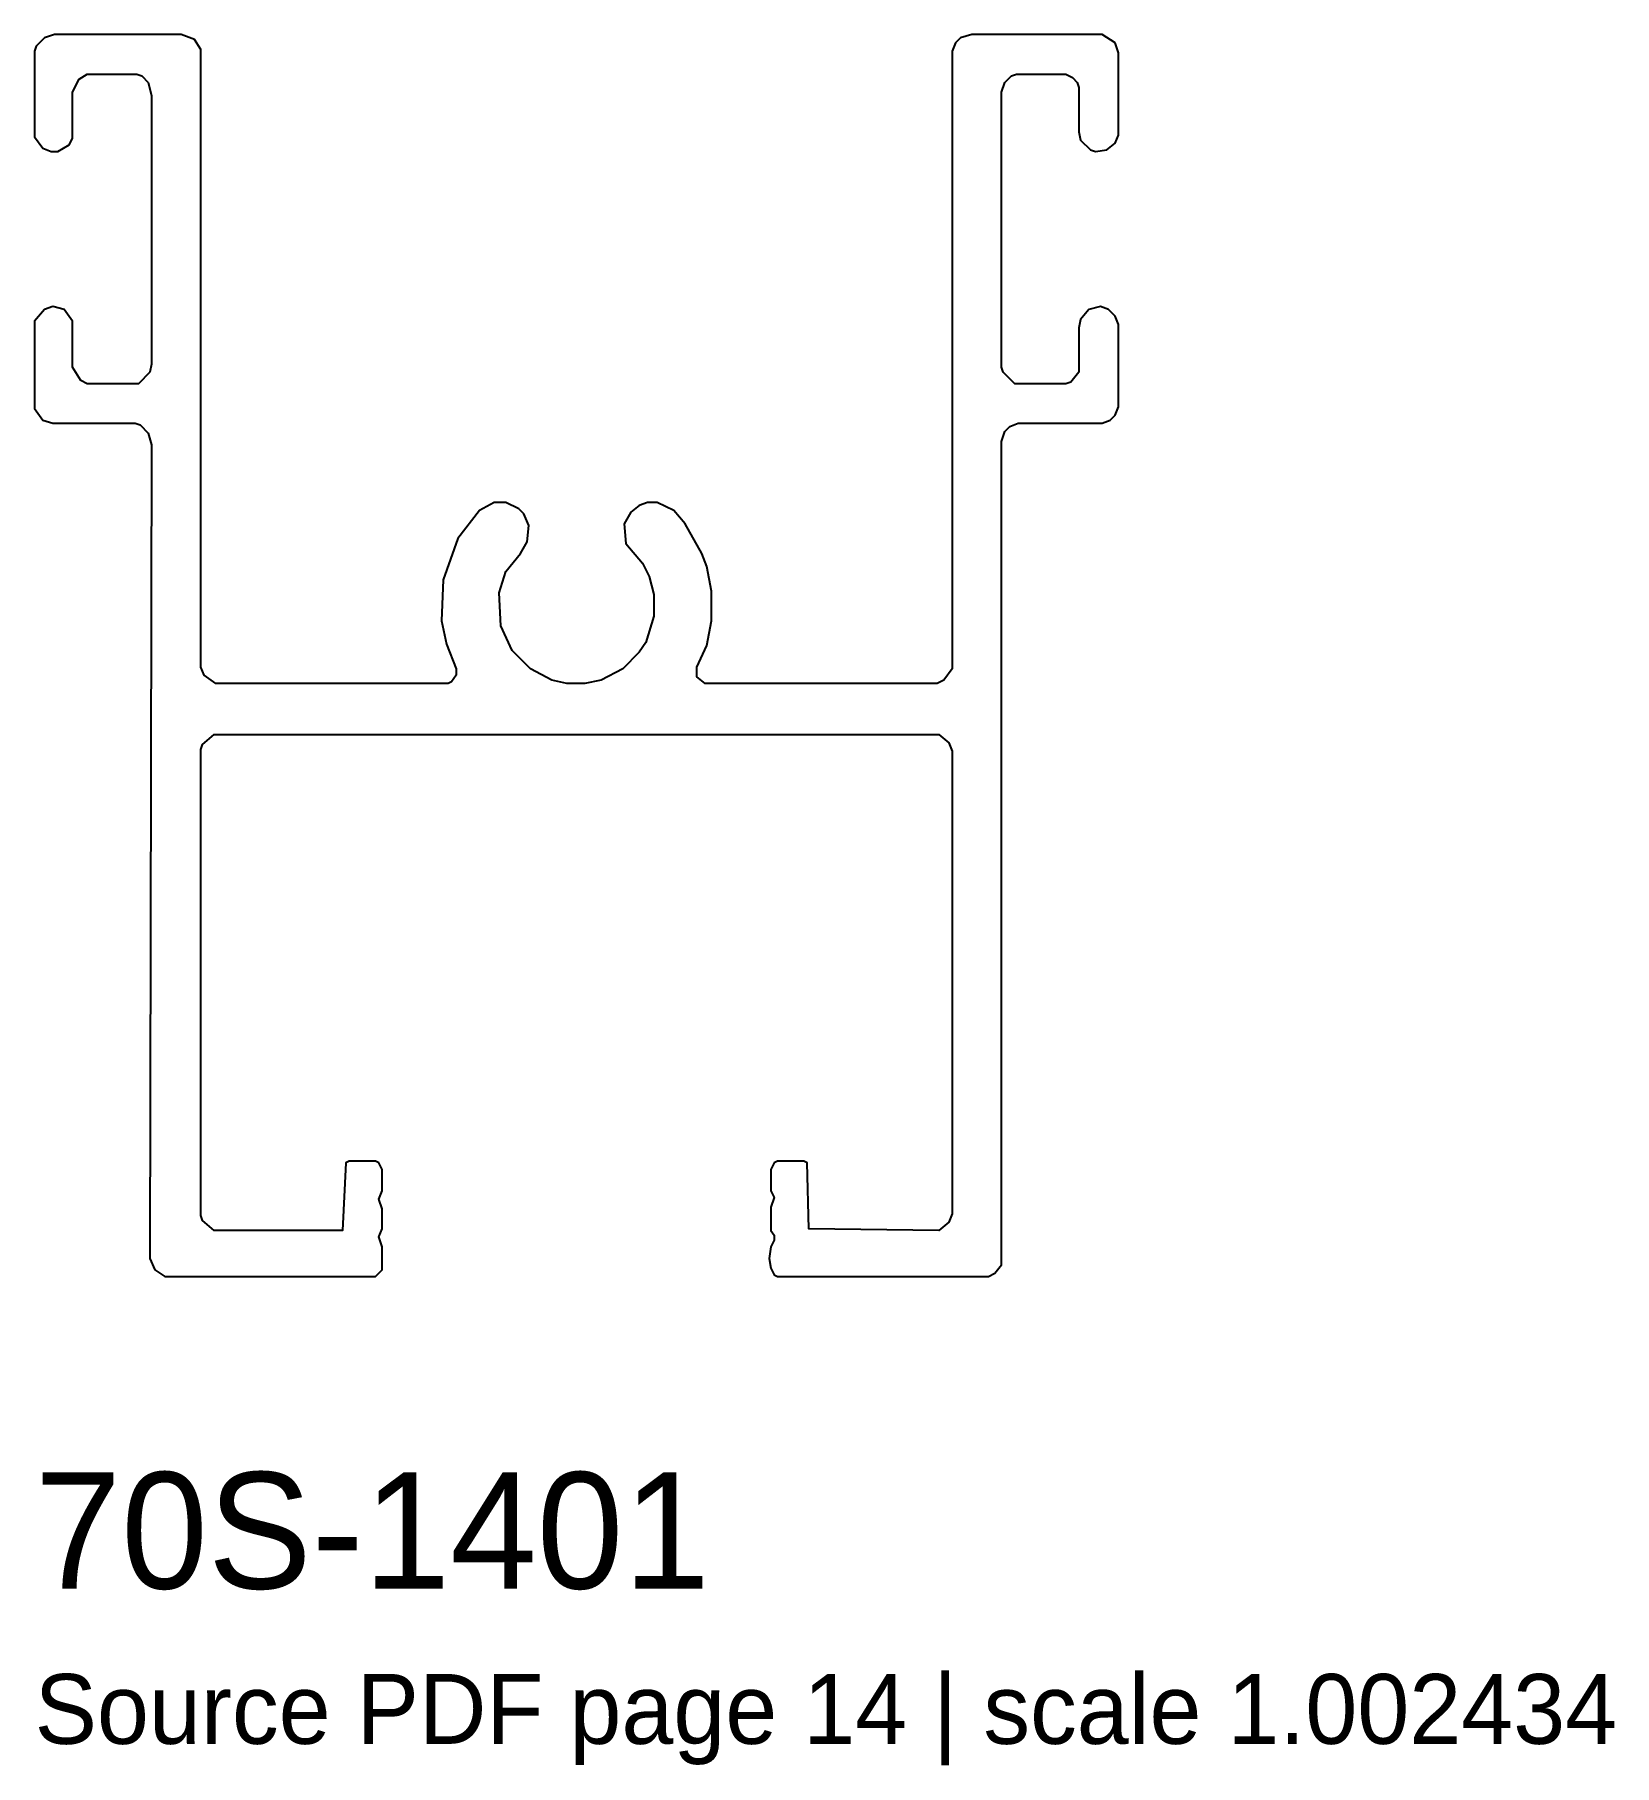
# Model space of a CAD drawing. Header units: millimetres. Extents: x 0 to 40.7, y -12.6 to 32.
import ezdxf

# ---------------------------------------------------------------- set-up
doc = ezdxf.new("R2010")
doc.units = ezdxf.units.MM
doc.layers.add('INFO', color=7, linetype='Continuous')
doc.layers.add('PROFILE', color=7, linetype='Continuous')

msp = doc.modelspace()

# ---------------------------------------------------------------- linework, layer by layer
at = {"layer": 'PROFILE'}
msp.add_lwpolyline([(0.255, 31.955), (0.042, 31.742), (0, 31.615), (0, 29.408), (0.212, 29.111), (0.424, 29.026), (0.594, 29.026), (0.891, 29.196), (0.976, 29.366), (0.976, 30.554), (1.146, 30.894), (1.358, 31.021), (2.631, 31.021), (2.758, 30.979), (2.928, 30.809), (3.013, 30.469), (3.013, 23.552), (2.971, 23.34), (2.673, 23.043), (1.358, 23.043), (1.188, 23.128), (0.976, 23.467), (0.976, 24.656), (0.764, 24.953), (0.467, 25.037), (0.255, 24.953), (0, 24.656), (0, 22.406), (0.212, 22.109), (0.467, 22.024), (2.589, 22.024), (2.716, 21.982), (2.928, 21.77), (3.013, 21.473), (2.971, 0.509), (3.098, 0.212), (3.352, 0.042), (8.784, 0.042), (8.954, 0.212), (8.954, 0.806), (8.869, 1.061), (8.954, 1.273), (8.954, 1.782), (8.869, 2.037), (8.954, 2.249), (8.954, 2.801), (8.869, 2.971), (8.784, 3.013), (8.105, 3.013), (8.02, 2.971), (7.936, 1.231), (4.626, 1.231), (4.329, 1.485), (4.286, 1.613), (4.286, 13.622), (4.329, 13.749), (4.626, 14.004), (23.298, 14.004), (23.552, 13.792), (23.637, 13.58), (23.637, 1.655), (23.552, 1.443), (23.298, 1.231), (19.945, 1.273), (19.903, 2.971), (19.818, 3.013), (19.139, 3.013), (19.054, 2.971), (18.969, 2.801), (18.969, 2.249), (19.054, 2.079), (18.969, 1.825), (18.969, 1.231), (19.054, 1.103), (19.054, 0.976), (18.969, 0.806), (18.927, 0.509), (18.969, 0.255), (19.054, 0.085), (19.139, 0.042), (24.571, 0.042), (24.74, 0.127), (24.91, 0.339), (24.91, 21.558), (24.995, 21.812), (25.122, 21.94), (25.335, 22.024), (27.499, 22.024), (27.711, 22.109), (27.838, 22.237), (27.923, 22.449), (27.923, 24.571), (27.838, 24.783), (27.669, 24.953), (27.456, 25.037), (27.159, 24.953), (26.947, 24.698), (26.905, 24.486), (26.905, 23.34), (26.692, 23.085), (26.565, 23.043), (25.25, 23.043), (24.953, 23.34), (24.91, 23.467), (24.91, 30.554), (24.995, 30.809), (25.165, 30.979), (25.292, 31.021), (26.565, 31.021), (26.735, 30.936), (26.862, 30.809), (26.905, 30.681), (26.905, 29.536), (26.947, 29.324), (27.202, 29.069), (27.329, 29.026), (27.626, 29.069), (27.838, 29.239), (27.923, 29.451), (27.923, 31.573), (27.838, 31.827), (27.499, 32.039), (24.146, 32.039), (23.849, 31.955), (23.722, 31.827), (23.637, 31.615), (23.637, 15.701), (23.425, 15.404), (23.255, 15.32), (17.272, 15.32), (17.059, 15.489), (17.059, 15.744), (17.314, 16.296), (17.441, 16.932), (17.441, 17.696), (17.314, 18.333), (17.187, 18.672), (16.762, 19.436), (16.465, 19.775), (16.041, 19.988), (15.786, 19.988), (15.574, 19.903), (15.362, 19.733), (15.192, 19.436), (15.235, 18.927), (15.659, 18.417), (15.829, 18.078), (15.956, 17.611), (15.956, 17.059), (15.744, 16.38), (15.574, 16.126), (15.15, 15.701), (14.598, 15.404), (14.174, 15.32), (13.707, 15.32), (13.325, 15.404), (12.773, 15.701), (12.307, 16.168), (12.009, 16.805), (11.967, 17.654), (12.137, 18.205), (12.519, 18.672), (12.688, 18.969), (12.731, 19.393), (12.604, 19.69), (12.476, 19.818), (12.137, 19.988), (11.84, 19.988), (11.458, 19.775), (10.906, 19.054), (10.524, 17.993), (10.482, 16.932), (10.609, 16.338), (10.864, 15.701), (10.864, 15.532), (10.736, 15.362), (10.652, 15.32), (4.668, 15.32), (4.371, 15.532), (4.286, 15.744), (4.286, 31.658), (4.116, 31.912), (3.777, 32.039), (0.509, 32.039)], close=True, dxfattribs=at)

# ---------------------------------------------------------------- texts
at = {"layer": 'INFO'}
for s, height, p in [('70S-1401', 3, (0, -8)), ('Source PDF page 14 | scale 1.002434', 1.8, (0, -12))]:
    msp.add_text(s, height=height, dxfattribs=at).set_placement(p)

doc.saveas('drawing.dxf')
